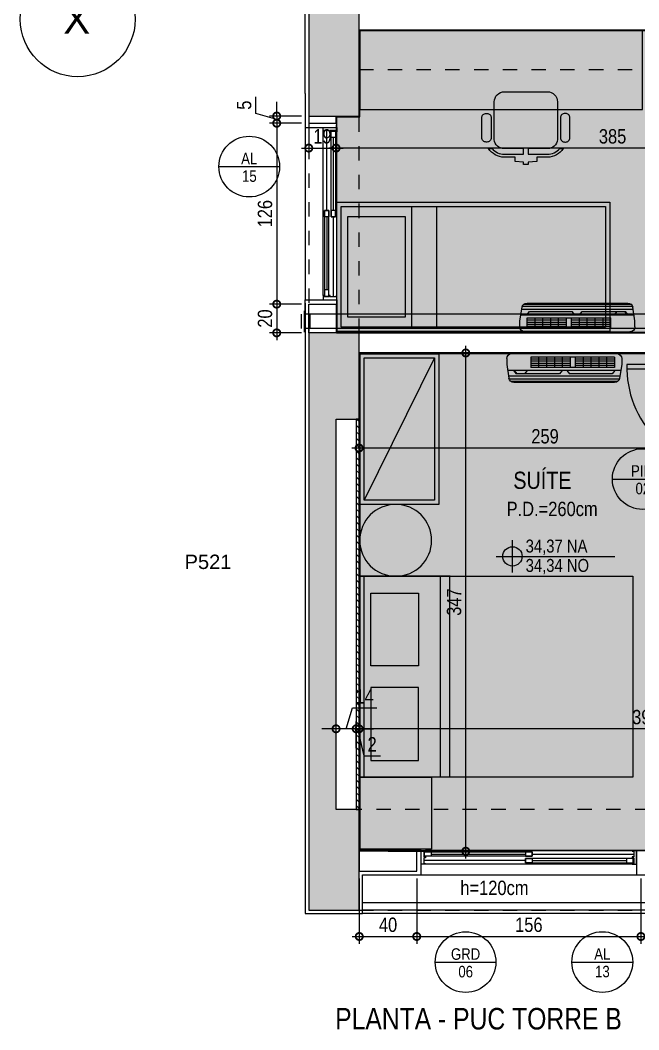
# Model space of a CAD drawing. Header units: metres. Extents: x -23 to 570, y -54 to 184.
# Drawn here: x -23.39 to -19.08, y -3.83 to 3.2 of the extents above; entities that cross this region are included whole.
import ezdxf
from ezdxf.enums import TextEntityAlignment as Align

# ---------------------------------------------------------------- set-up
doc = ezdxf.new("R2010")
doc.units = ezdxf.units.M
doc.header["$PDMODE"] = 35
doc.linetypes.add('DASHEDX2', pattern=[1.5, 1, -0.5])
doc.linetypes.add('PUC$0$DASHEDX2', pattern=[1.5, 1, -0.5])
for name, color, linetype in [('1', 232, 'DASHEDX2'), ('28', 232, 'Continuous'), ('29', 232, 'Continuous'), ('4', 2, 'Continuous'), ('9', 232, 'Continuous'), ('ARQ-DIM', 2, 'Continuous'), ('ARQ-SIM', 1, 'Continuous'), ('ARQ-TXT', 2, 'Continuous'), ('PUC$0$ARQ-ALV ACAB', 4, 'Continuous'), ('PUC$0$ARQ-ALV OSSO', 5, 'Continuous'), ('PUC$0$ARQ-AUX', 7, 'Continuous'), ('PUC$0$ARQ-AUX1 @ 1', 1, 'Continuous'), ('PUC$0$ARQ-AUX2', 2, 'Continuous'), ('PUC$0$ARQ-CAX @ 1', 1, 'Continuous'), ('PUC$0$ARQ-ENCH', 1, 'Continuous'), ('PUC$0$ARQ-MOB', 7, 'Continuous'), ('PUC$0$ARQ-PRJ', 7, 'PUC$0$DASHEDX2'), ('PUC$0$MAUROAMARELO', 162, 'Continuous')]:
    doc.layers.add(name, color=color, linetype=linetype)
doc.layers.add('PUC$0$ARQ-FORRO', color=9, linetype='Continuous', lineweight=5)
doc.styles.add('Adesa', font='ARIALN.TTF')
doc.styles.get("Standard").update_dxf_attribs({"font": 'arial.ttf'})
doc.dimstyles.new('ADESA 1-0050', dxfattribs={"dimtxt": 0.1, "dimasz": 0.1, "dimexe": 0.05, "dimexo": 0.05, "dimgap": 0.03, "dimtad": 1, "dimdec": 1, "dimlfac": 100, "dimzin": 12, "dimtxsty": 'Adesa', "dimblk": 'DOTSMALL', "dimcen": 1, "dimdle": 0.05, "dimclrd": 1, "dimclre": 1, "dimclrt": 256, "dimazin": 3, "dimtm": 1e-09, "dimtfac": 1, "dimtdec": 1, "dimtmove": 1, "dimatfit": 0, "dimldrblk": 'DOTSMALL', "dimfxl": 0.8, "dimtvp": 2, "dimtolj": 1, "dimtzin": 0, "dimarcsym": 0})

# ---------------------------------------------------------------- blocks, each defined once
blk = doc.blocks.new('_DotSmall')
at = {"color": 0, "linetype": 'ByBlock', "const_width": 0.5}
blk.add_lwpolyline([(-0.0625, 0, 1), (0.0625, 0, 1)], format="xyb", close=True, dxfattribs=at)
blk = doc.blocks.new('*D307')
at = {"layer": 'ARQ-DIM', "color": 1, "lineweight": -2, "transparency": 16777216}
for p, q in [((-21.0301, -2.1557), (-21.0301, -1.6875)), ((-17.0384, -2.4442), (-17.0384, -1.6875)), ((-16.9884, -1.7375), (-21.0801, -1.7375))]:
    blk.add_line(p, q, dxfattribs=at)
at = {"layer": 'Defpoints', "color": 0, "transparency": 16777216}
for p in [(-21.0301, -1.7375), (-21.0301, -2.2057, 0), (-17.0384, -2.4942)]:
    blk.add_point(p, dxfattribs=at)
at = {"layer": 'ARQ-DIM', "color": 1, "lineweight": -2, "transparency": 16777216, "xscale": 0.1, "yscale": 0.1, "zscale": 0.1, "rotation": 180}
blk.add_blockref('_DotSmall', (-21.0301, -1.7375), dxfattribs=at)
at = {"layer": 'ARQ-DIM', "color": 1, "lineweight": -2, "transparency": 16777216, "xscale": 0.1, "yscale": 0.1, "zscale": 0.1}
blk.add_blockref('_DotSmall', (-17.0384, -1.7375), dxfattribs=at)
at = {"layer": 'ARQ-DIM', "transparency": 16777216, "insert": (-19.0342, -1.6564), "char_height": 0.1, "attachment_point": 5, "style": 'Adesa'}
blk.add_mtext('\\A1;399', dxfattribs=at)
blk = doc.blocks.new('*D314')
at = {"layer": 'ARQ-DIM', "color": 1, "lineweight": -2, "transparency": 16777216}
for p, q in [((-21.19, 2.4697), (-21.19, 2.257)), ((-17.3416, 2.4068), (-17.3416, 2.257)), ((-17.2916, 2.307), (-21.24, 2.307))]:
    blk.add_line(p, q, dxfattribs=at)
at = {"layer": 'Defpoints', "color": 0, "transparency": 16777216}
for p in [(-21.19, 2.5197, 0), (-17.3416, 2.4568), (-21.19, 2.307)]:
    blk.add_point(p, dxfattribs=at)
at = {"layer": 'ARQ-DIM', "color": 1, "lineweight": -2, "transparency": 16777216, "xscale": 0.1, "yscale": 0.1, "zscale": 0.1, "rotation": 180}
blk.add_blockref('_DotSmall', (-21.19, 2.307), dxfattribs=at)
at = {"layer": 'ARQ-DIM', "color": 1, "lineweight": -2, "transparency": 16777216, "xscale": 0.1, "yscale": 0.1, "zscale": 0.1}
blk.add_blockref('_DotSmall', (-17.3416, 2.307), dxfattribs=at)
at = {"layer": 'ARQ-DIM', "transparency": 16777216, "insert": (-19.2658, 2.3881), "char_height": 0.1, "attachment_point": 5, "style": 'Adesa'}
blk.add_mtext('\\A1;385', dxfattribs=at)
blk = doc.blocks.new('*D315')
at = {"layer": 'ARQ-DIM', "color": 1, "lineweight": -2, "transparency": 16777216}
for p, q in [((-21.38, 2.4708), (-21.38, 2.257)), ((-21.19, 2.4697), (-21.19, 2.257)), ((-21.43, 2.307), (-21.14, 2.307))]:
    blk.add_line(p, q, dxfattribs=at)
at = {"layer": 'Defpoints', "color": 0, "transparency": 16777216}
for p in [(-21.38, 2.5208, 0), (-21.19, 2.5197, 0), (-21.19, 2.307)]:
    blk.add_point(p, dxfattribs=at)
at = {"layer": 'ARQ-DIM', "color": 1, "lineweight": -2, "transparency": 16777216, "xscale": 0.1, "yscale": 0.1, "zscale": 0.1, "rotation": 180}
blk.add_blockref('_DotSmall', (-21.38, 2.307), dxfattribs=at)
at = {"layer": 'ARQ-DIM', "color": 1, "lineweight": -2, "transparency": 16777216, "xscale": 0.1, "yscale": 0.1, "zscale": 0.1}
blk.add_blockref('_DotSmall', (-21.19, 2.307), dxfattribs=at)
at = {"layer": 'ARQ-DIM', "transparency": 16777216, "insert": (-21.285, 2.3881), "char_height": 0.1, "attachment_point": 5, "style": 'Adesa'}
blk.add_mtext('\\A1;19', dxfattribs=at)
blk = doc.blocks.new('*D326')
at = {"layer": 'ARQ-DIM', "color": 1, "lineweight": -2, "transparency": 16777216}
for p, q in [((-20.2874, -2.6399), (-20.2874, 0.93)), ((-20.8282, 0.88), (-20.2374, 0.88)), ((-20.8282, -2.5899), (-20.2374, -2.5899))]:
    blk.add_line(p, q, dxfattribs=at)
at = {"layer": 'Defpoints', "color": 0, "transparency": 16777216}
for p in [(-20.8782, 0.88), (-20.2874, 0.88), (-20.8782, -2.5899, 0)]:
    blk.add_point(p, dxfattribs=at)
at = {"layer": 'ARQ-DIM', "color": 1, "lineweight": -2, "transparency": 16777216, "xscale": 0.1, "yscale": 0.1, "zscale": 0.1}
for p, rotation in [((-20.2874, 0.88), 90), ((-20.2874, -2.5899), 270)]:
    blk.add_blockref('_DotSmall', p, dxfattribs=dict(at, rotation=rotation))
at = {"layer": 'ARQ-DIM', "transparency": 16777216, "insert": (-20.3685, -0.8549), "char_height": 0.1, "attachment_point": 5, "rotation": 90, "style": 'Adesa'}
blk.add_mtext('\\A1;347', dxfattribs=at)
blk = doc.blocks.new('*D154')
at = {"layer": 'ARQ-DIM', "color": 1, "lineweight": -2, "transparency": 16777216}
for p, q in [((-21.0282, -2.7799), (-21.0282, -3.2339)), ((-20.6285, -2.7799), (-20.6285, -3.2339)), ((-21.0782, -3.1839), (-20.5785, -3.1839))]:
    blk.add_line(p, q, dxfattribs=at)
at = {"layer": 'Defpoints', "color": 0, "transparency": 16777216}
for p in [(-21.0282, -2.7299, 0), (-20.6285, -2.7299, 0), (-20.6285, -3.1839)]:
    blk.add_point(p, dxfattribs=at)
at = {"layer": 'ARQ-DIM', "color": 1, "lineweight": -2, "transparency": 16777216, "xscale": 0.1, "yscale": 0.1, "zscale": 0.1, "rotation": 180}
blk.add_blockref('_DotSmall', (-21.0282, -3.1839), dxfattribs=at)
at = {"layer": 'ARQ-DIM', "color": 1, "lineweight": -2, "transparency": 16777216, "xscale": 0.1, "yscale": 0.1, "zscale": 0.1}
blk.add_blockref('_DotSmall', (-20.6285, -3.1839), dxfattribs=at)
at = {"layer": 'ARQ-DIM', "transparency": 16777216, "insert": (-20.8283, -3.1028), "char_height": 0.1, "attachment_point": 5, "style": 'Adesa'}
blk.add_mtext('\\A1;40', dxfattribs=at)
blk = doc.blocks.new('*D155')
at = {"layer": 'ARQ-DIM', "color": 1, "lineweight": -2, "transparency": 16777216}
for p, q in [((-20.6285, -2.7799), (-20.6285, -3.2339)), ((-19.0685, -2.7795), (-19.0685, -3.2339)), ((-20.6785, -3.1839), (-19.0185, -3.1839))]:
    blk.add_line(p, q, dxfattribs=at)
at = {"layer": 'Defpoints', "color": 0, "transparency": 16777216}
for p in [(-20.6285, -2.7299, 0), (-19.0685, -2.7295, -0.0001), (-19.0685, -3.1839)]:
    blk.add_point(p, dxfattribs=at)
at = {"layer": 'ARQ-DIM', "color": 1, "lineweight": -2, "transparency": 16777216, "xscale": 0.1, "yscale": 0.1, "zscale": 0.1, "rotation": 180}
blk.add_blockref('_DotSmall', (-20.6285, -3.1839), dxfattribs=at)
at = {"layer": 'ARQ-DIM', "color": 1, "lineweight": -2, "transparency": 16777216, "xscale": 0.1, "yscale": 0.1, "zscale": 0.1}
blk.add_blockref('_DotSmall', (-19.0685, -3.1839), dxfattribs=at)
at = {"layer": 'ARQ-DIM', "transparency": 16777216, "insert": (-19.8485, -3.1028), "char_height": 0.1, "attachment_point": 5, "style": 'Adesa'}
blk.add_mtext('\\A1;156', dxfattribs=at)
blk = doc.blocks.new('*D156')
at = {"layer": 'ARQ-DIM', "color": 1, "lineweight": -2, "transparency": 16777216}
for p, q in [((-19.0685, -2.7795), (-19.0685, -3.2339)), ((-16.6885, -2.7795), (-16.6885, -3.2339)), ((-19.1185, -3.1839), (-16.6385, -3.1839))]:
    blk.add_line(p, q, dxfattribs=at)
at = {"layer": 'Defpoints', "color": 0, "transparency": 16777216}
for p in [(-19.0685, -2.7295, -0.0001), (-16.6885, -2.7295, -0.0001), (-16.6885, -3.1839)]:
    blk.add_point(p, dxfattribs=at)
at = {"layer": 'ARQ-DIM', "color": 1, "lineweight": -2, "transparency": 16777216, "xscale": 0.1, "yscale": 0.1, "zscale": 0.1, "rotation": 180}
blk.add_blockref('_DotSmall', (-19.0685, -3.1839), dxfattribs=at)
at = {"layer": 'ARQ-DIM', "color": 1, "lineweight": -2, "transparency": 16777216, "xscale": 0.1, "yscale": 0.1, "zscale": 0.1}
blk.add_blockref('_DotSmall', (-16.6885, -3.1839), dxfattribs=at)
at = {"layer": 'ARQ-DIM', "transparency": 16777216, "insert": (-17.8785, -3.1028), "char_height": 0.1, "attachment_point": 5, "style": 'Adesa'}
blk.add_mtext('\\A1;238', dxfattribs=at)
blk = doc.blocks.new('*D159')
at = {"layer": 'ARQ-DIM', "color": 1, "lineweight": -2, "transparency": 16777216}
for p, q in [((-21.05, -1.8716), (-21.05, -1.6875)), ((-21.0301, -1.8716), (-21.0301, -1.6875)), ((-21.05, -1.7375), (-21.15, -1.7375)), ((-21.0301, -1.7375), (-21.05, -1.7375)), ((-21.0301, -1.7375), (-21.05, -1.7375)), ((-21.04, -1.7375), (-20.9965, -1.9258)), ((-21.0301, -1.7375), (-20.9301, -1.7375)), ((-20.9965, -1.9258), (-20.882, -1.9258))]:
    blk.add_line(p, q, dxfattribs=at)
at = {"layer": 'Defpoints', "color": 0, "transparency": 16777216}
for p in [(-21.05, -1.7375), (-21.05, -1.9216, 0), (-21.0301, -1.9216)]:
    blk.add_point(p, dxfattribs=at)
at = {"layer": 'ARQ-DIM', "color": 1, "lineweight": -2, "transparency": 16777216, "xscale": 0.1, "yscale": 0.1, "zscale": 0.1}
blk.add_blockref('_DotSmall', (-21.05, -1.7375), dxfattribs=at)
at = {"layer": 'ARQ-DIM', "color": 1, "lineweight": -2, "transparency": 16777216, "xscale": 0.1, "yscale": 0.1, "zscale": 0.1, "rotation": 180}
blk.add_blockref('_DotSmall', (-21.0301, -1.7375), dxfattribs=at)
at = {"layer": 'ARQ-DIM', "transparency": 16777216, "insert": (-20.9392, -1.8456), "char_height": 0.1, "attachment_point": 5, "style": 'Adesa'}
blk.add_mtext('\\A1;2', dxfattribs=at)
blk = doc.blocks.new('*D746')
at = {"layer": 'ARQ-DIM', "color": 1, "lineweight": -2, "transparency": 16777216}
for p, q in [((-21.12, -1.7375), (-21.0764, -1.5923)), ((-21.0764, -1.5923), (-20.9069, -1.5923)), ((-21.19, -1.9159), (-21.19, -1.6875)), ((-21.05, -1.8216), (-21.05, -1.6875)), ((-21.19, -1.7375), (-21.29, -1.7375)), ((-21.05, -1.7375), (-21.19, -1.7375)), ((-21.05, -1.7375), (-21.19, -1.7375)), ((-21.05, -1.7375), (-20.95, -1.7375))]:
    blk.add_line(p, q, dxfattribs=at)
at = {"layer": 'Defpoints', "color": 0, "transparency": 16777216}
for p in [(-21.19, -1.7375), (-21.05, -1.8716), (-21.19, -1.9659, 0)]:
    blk.add_point(p, dxfattribs=at)
at = {"layer": 'ARQ-DIM', "color": 1, "lineweight": -2, "transparency": 16777216, "xscale": 0.1, "yscale": 0.1, "zscale": 0.1}
blk.add_blockref('_DotSmall', (-21.19, -1.7375), dxfattribs=at)
at = {"layer": 'ARQ-DIM', "color": 1, "lineweight": -2, "transparency": 16777216, "xscale": 0.1, "yscale": 0.1, "zscale": 0.1, "rotation": 180}
blk.add_blockref('_DotSmall', (-21.05, -1.7375), dxfattribs=at)
at = {"layer": 'ARQ-DIM', "transparency": 16777216, "insert": (-20.9917, -1.5121), "char_height": 0.1, "attachment_point": 5, "style": 'Adesa'}
blk.add_mtext('\\A1;14', dxfattribs=at)
blk = doc.blocks.new('*D164')
at = {"layer": 'ARQ-DIM', "color": 1, "lineweight": -2, "transparency": 16777216}
for p, q in [((-18.3916, 0.218), (-21.08, 0.218)), ((-21.03, 0.0999), (-21.03, 0.268)), ((-18.4416, 0.0998), (-18.4416, 0.268))]:
    blk.add_line(p, q, dxfattribs=at)
at = {"layer": 'Defpoints', "color": 0, "transparency": 16777216}
for p in [(-21.03, 0.218), (-21.03, 0.0499, 0), (-18.4416, 0.0498, 0)]:
    blk.add_point(p, dxfattribs=at)
at = {"layer": 'ARQ-DIM', "color": 1, "lineweight": -2, "transparency": 16777216, "xscale": 0.1, "yscale": 0.1, "zscale": 0.1, "rotation": 180}
blk.add_blockref('_DotSmall', (-21.03, 0.218), dxfattribs=at)
at = {"layer": 'ARQ-DIM', "color": 1, "lineweight": -2, "transparency": 16777216, "xscale": 0.1, "yscale": 0.1, "zscale": 0.1}
blk.add_blockref('_DotSmall', (-18.4416, 0.218), dxfattribs=at)
at = {"layer": 'ARQ-DIM', "transparency": 16777216, "insert": (-19.7358, 0.299), "char_height": 0.1, "attachment_point": 5, "style": 'Adesa'}
blk.add_mtext('\\A1;259', dxfattribs=at)
blk = doc.blocks.new('*D761')
at = {"layer": 'ARQ-DIM', "color": 1, "lineweight": -2, "transparency": 16777216}
for p, q in [((-21.603, 1.27), (-21.603, 0.97)), ((-21.43, 1.22), (-21.653, 1.22)), ((-21.43, 1.02), (-21.653, 1.02))]:
    blk.add_line(p, q, dxfattribs=at)
at = {"layer": 'Defpoints', "color": 0, "transparency": 16777216}
for p in [(-21.38, 1.22, 0), (-21.603, 1.02), (-21.38, 1.02, 0)]:
    blk.add_point(p, dxfattribs=at)
at = {"layer": 'ARQ-DIM', "color": 1, "lineweight": -2, "transparency": 16777216, "xscale": 0.1, "yscale": 0.1, "zscale": 0.1}
for p, rotation in [((-21.603, 1.22), 90), ((-21.603, 1.02), 270)]:
    blk.add_blockref('_DotSmall', p, dxfattribs=dict(at, rotation=rotation))
at = {"layer": 'ARQ-DIM', "transparency": 16777216, "insert": (-21.6841, 1.12), "char_height": 0.1, "attachment_point": 5, "rotation": 90, "style": 'Adesa'}
blk.add_mtext('\\A1;20', dxfattribs=at)
blk = doc.blocks.new('*D762')
at = {"layer": 'ARQ-DIM', "color": 1, "lineweight": -2, "transparency": 16777216}
for p, q in [((-21.43, 2.48), (-21.653, 2.48)), ((-21.603, 2.53), (-21.603, 1.17)), ((-21.43, 1.22), (-21.653, 1.22))]:
    blk.add_line(p, q, dxfattribs=at)
at = {"layer": 'Defpoints', "color": 0, "transparency": 16777216}
for p in [(-21.38, 2.48, 0), (-21.603, 1.22), (-21.38, 1.22, 0)]:
    blk.add_point(p, dxfattribs=at)
at = {"layer": 'ARQ-DIM', "color": 1, "lineweight": -2, "transparency": 16777216, "xscale": 0.1, "yscale": 0.1, "zscale": 0.1}
for p, rotation in [((-21.603, 2.48), 90), ((-21.603, 1.22), 270)]:
    blk.add_blockref('_DotSmall', p, dxfattribs=dict(at, rotation=rotation))
at = {"layer": 'ARQ-DIM', "transparency": 16777216, "insert": (-21.6841, 1.85), "char_height": 0.1, "attachment_point": 5, "rotation": 90, "style": 'Adesa'}
blk.add_mtext('\\A1;126', dxfattribs=at)
blk = doc.blocks.new('*D763')
at = {"layer": 'ARQ-DIM', "color": 1, "lineweight": -2, "transparency": 16777216}
for p, q in [((-21.7488, 2.5487), (-21.7488, 2.6631)), ((-21.603, 2.53), (-21.603, 2.63)), ((-21.603, 2.505), (-21.7488, 2.5487)), ((-21.43, 2.53), (-21.653, 2.53)), ((-21.43, 2.48), (-21.653, 2.48)), ((-21.603, 2.53), (-21.603, 2.48)), ((-21.603, 2.53), (-21.603, 2.48)), ((-21.603, 2.48), (-21.603, 2.38))]:
    blk.add_line(p, q, dxfattribs=at)
at = {"layer": 'Defpoints', "color": 0, "transparency": 16777216}
for p in [(-21.603, 2.48), (-21.38, 2.53, 0), (-21.38, 2.48, 0)]:
    blk.add_point(p, dxfattribs=at)
at = {"layer": 'ARQ-DIM', "color": 1, "lineweight": -2, "transparency": 16777216, "xscale": 0.1, "yscale": 0.1, "zscale": 0.1}
for p, rotation in [((-21.603, 2.53), 270), ((-21.603, 2.48), 90)]:
    blk.add_blockref('_DotSmall', p, dxfattribs=dict(at, rotation=rotation))
at = {"layer": 'ARQ-DIM', "transparency": 16777216, "insert": (-21.8297, 2.6059), "char_height": 0.1, "attachment_point": 5, "rotation": 90, "style": 'Adesa'}
blk.add_mtext('\\A1;5', dxfattribs=at)
blk = doc.blocks.new('NipAcOs')
at = {"layer": 'ARQ-SIM'}
h = blk.add_hatch(color=256, dxfattribs=at)
h.dxf.hatch_style = 1
h.paths.add_polyline_path([(0, 0.15, 0.414214), (-0.15, 0), (0, 0)])
h.paths.add_polyline_path([(0.15, 0), (0, 0), (0, -0.15, 0.414214)])
for p, q in [((0, -0.25), (0, 0.25)), ((-0.25, 0), (0.15, 0)), ((0.15, 0), (1.583, 0))]:
    blk.add_line(p, q, dxfattribs=at)
blk.add_circle((0, 0), 0.15, dxfattribs=at)
at = {"style": 'Adesa'}
for p in [(0.204, 0.06), (0.204, -0.24)]:
    blk.add_attdef('000,00', p, '', height=0.2, dxfattribs=at)
blk = doc.blocks.new('TIPO COTA$0$Chamada_planta')
at = {"layer": 'ARQ-SIM'}
blk.add_line((-1.409, 0), (1.409, 0), dxfattribs=at)
blk.add_circle((0, 0), 1.409, dxfattribs=at)
at = {"layer": 'ARQ-SIM', "color": 2, "style": 'Adesa'}
for tag, p in [('NUMERO', (0, 0.234)), ('C.D.', (0, -0.272))]:
    blk.add_attdef(tag, text='', height=0.5, dxfattribs=at).set_placement(p, align=Align.MIDDLE_CENTER)
blk = doc.blocks.new('*U2429')
at = {"color": 0, "linetype": 'ByBlock', "ltscale": 0.5}
for points in [[(0.02, -0.045), (0.03, -0.045), (0.03, -0.05), (0.02, -0.05), (0.02, -0.09), (0.03, -0.09), (0.03, -0.095), (0.02, -0.095), (0.02, -0.09), (0.03, -0.09), (0.03, -0.095), (0, -0.095), (0, 0), (0.03, 0), (0.03, -0.005), (0.02, -0.005), (0.02, -0.045)], [(1.48, -0.045), (1.47, -0.045), (1.47, -0.05), (1.48, -0.05), (1.48, -0.09), (1.47, -0.09), (1.47, -0.095), (1.48, -0.095), (1.48, -0.09), (1.47, -0.09), (1.47, -0.095), (1.5, -0.095), (1.5, 0), (1.47, 0), (1.47, -0.005), (1.48, -0.005), (1.48, -0.045)], [(0.025, -0.01), (0.07, -0.01), (0.07, -0.04), (0.025, -0.04)], [(0.7725, -0.01), (0.7275, -0.01), (0.7275, -0.04), (0.7725, -0.04)], [(0.7275, -0.055), (0.7725, -0.055), (0.7725, -0.085), (0.7275, -0.085)], [(1.475, -0.055), (1.43, -0.055), (1.43, -0.085), (1.475, -0.085)]]:
    blk.add_lwpolyline(points, close=True, dxfattribs=at)
at = {"color": 8, "linetype": 'ByBlock', "ltscale": 0.5}
for points in [[(1.47, 0), (0.03, 0)], [(0.7275, -0.07), (0.02, -0.07)], [(0.7725, -0.025), (1.48, -0.025)], [(1.47, -0.095), (0.03, -0.095)]]:
    blk.add_lwpolyline(points, dxfattribs=at)
at = {"color": 7, "linetype": 'ByBlock', "ltscale": 0.5}
for points in [[(0.7725, -0.01), (0.7725, -0.04), (0.025, -0.04), (0.025, -0.01)], [(0.7275, -0.055), (0.7275, -0.085), (1.475, -0.085), (1.475, -0.055)]]:
    blk.add_lwpolyline(points, close=True, dxfattribs=at)
for points in [[(0.07, -0.025), (0.7275, -0.025)], [(0.7725, -0.07), (1.43, -0.07)]]:
    blk.add_lwpolyline(points, dxfattribs=at)
blk = doc.blocks.new('*U2432')
at = {"color": 0, "linetype": 'ByBlock', "ltscale": 0.5}
for points in [[(0.02, -0.045), (0.03, -0.045), (0.03, -0.05), (0.02, -0.05), (0.02, -0.09), (0.03, -0.09), (0.03, -0.095), (0.02, -0.095), (0.02, -0.09), (0.03, -0.09), (0.03, -0.095), (0, -0.095), (0, 0), (0.03, 0), (0.03, -0.005), (0.02, -0.005), (0.02, -0.045)], [(0.025, -0.01), (0.07, -0.01), (0.07, -0.04), (0.025, -0.04)], [(0.6225, -0.01), (0.5775, -0.01), (0.5775, -0.04), (0.6225, -0.04)], [(0.5775, -0.055), (0.6225, -0.055), (0.6225, -0.085), (0.5775, -0.085)], [(1.175, -0.055), (1.13, -0.055), (1.13, -0.085), (1.175, -0.085)], [(1.18, -0.045), (1.17, -0.045), (1.17, -0.05), (1.18, -0.05), (1.18, -0.09), (1.17, -0.09), (1.17, -0.095), (1.18, -0.095), (1.18, -0.09), (1.17, -0.09), (1.17, -0.095), (1.2, -0.095), (1.2, 0), (1.17, 0), (1.17, -0.005), (1.18, -0.005), (1.18, -0.045)]]:
    blk.add_lwpolyline(points, close=True, dxfattribs=at)
at = {"color": 8, "linetype": 'ByBlock', "ltscale": 0.5}
for points in [[(1.17, 0), (0.03, 0)], [(0.5775, -0.07), (0.02, -0.07)], [(0.6225, -0.025), (1.18, -0.025)], [(1.17, -0.095), (0.03, -0.095)]]:
    blk.add_lwpolyline(points, dxfattribs=at)
at = {"color": 7, "linetype": 'ByBlock', "ltscale": 0.5}
for points in [[(0.6225, -0.01), (0.6225, -0.04), (0.025, -0.04), (0.025, -0.01)], [(0.5775, -0.055), (0.5775, -0.085), (1.175, -0.085), (1.175, -0.055)]]:
    blk.add_lwpolyline(points, close=True, dxfattribs=at)
for points in [[(0.07, -0.025), (0.5775, -0.025)], [(0.6225, -0.07), (1.13, -0.07)]]:
    blk.add_lwpolyline(points, dxfattribs=at)
blk = doc.blocks.new('PUC$0$pl apto tipo 1 puc')
at = {"layer": 'PUC$0$ARQ-ENCH'}
h = blk.add_hatch(dxfattribs=at)
h.set_pattern_fill('ANSI31', color=256, scale=0.01)
h.set_pattern_definition([(45, (-5.211504, -0.972003), (-0.02245064, 0.02245064), [])])
h.paths.add_polyline_path([(-36.3932, 2.3), (-36.3733, 2.3), (-36.3733, -0.42), (-36.3932, -0.42)])
at = {"layer": 'PUC$0$ARQ-ALV ACAB'}
for points, elevation in [([(-36.7482, -1.2276), (-36.7482, 2.7942), (-36.7482, 2.7942), (-36.7482, 3.0243), (-36.3482, 3.0243), (-36.3482, 2.7549), (-35.9417, 2.7549), (-35.9417, 2.585), (-36.3682, 2.585)], 0), ([(-32.3866, 2.5845), (-34.4417, 2.5845), (-34.4417, 2.7545), (-32.0017, 2.7547), (-32.0017, 2.5747), (-32.2266, 2.5745)], -0.0001), ([(-36.3682, -0.875), (-36.3682, 2.585)], 0), ([(-36.7483, -1.17), (-36.7482, -1.25), (-36.5282, -1.25), (-36.5284, -1.02)], 0), ([(-36.7482, -2.688), (-36.7482, -2.45), (-36.5282, -2.45), (-36.5282, -2.5254), (-36.3682, -2.5246), (-36.3683, -3.125)], 0), ([(-36.3683, -3.125), (-32.6898, -3.125)], 0)]:
    blk.add_lwpolyline(points, dxfattribs=dict(at, elevation=elevation))
for points in [[(-33.5099, -1.025), (-33.5099, -0.875), (-33.6399, -0.875), (-33.6399, -0.8248), (-33.7899, -0.8248), (-33.7899, -0.875), (-36.3682, -0.875)], [(-36.5284, -1.025), (-33.9699, -1.025), (-33.9699, -1.025), (-33.5099, -1.025)]]:
    blk.add_lwpolyline(points, dxfattribs=at)
at = {"layer": 'PUC$0$ARQ-ALV OSSO', "elevation": 0}
blk.add_lwpolyline([(-36.3732, 2.5899), (-36.3732, 2.7299), (-35.9717, 2.7299), (-35.9717, 2.5899), (-36.0074, 2.5899)], close=True, dxfattribs=at)
for points in [[(-36.3932, -0.42), (-36.3932, 2.3)], [(-36.7232, -1.02), (-36.7232, -1.22), (-36.5332, -1.22), (-36.5333, -1.02)], [(-36.7232, -2.53), (-36.7232, -2.48), (-36.5332, -2.48), (-36.5332, -2.53)], [(-36.3732, -3.13), (-31.1733, -3.13)]]:
    blk.add_lwpolyline(points, dxfattribs=at)
at = {"layer": 'PUC$0$ARQ-ALV OSSO'}
for points in [[(-33.5149, -1.02), (-33.5149, -0.88), (-33.6449, -0.88), (-33.6449, -0.8298), (-33.7849, -0.8298), (-33.7849, -0.88), (-36.3748, -0.88)], [(-36.5313, -1.02), (-33.9699, -1.02), (-33.5149, -1.02)]]:
    blk.add_lwpolyline(points, dxfattribs=at)
at = {"layer": 'PUC$0$ARQ-AUX', "elevation": 0}
for points in [[(-35.9417, 2.7549), (-34.4417, 2.7545)], [(-36.7482, -2.45), (-36.7482, -1.25)]]:
    blk.add_lwpolyline(points, dxfattribs=at)
at = {"layer": 'PUC$0$ARQ-ENCH', "elevation": 0}
blk.add_lwpolyline([(-36.3932, 2.3), (-36.3733, 2.3), (-36.3733, -0.42), (-36.3932, -0.42)], close=True, dxfattribs=at)
at = {"layer": 'PUC$0$ARQ-AUX1 @ 1', "xscale": -1}
for name, p, rotation in [('*U2429', (-35.9417, 2.585, 0), 180), ('*U2432', (-36.5282, -2.45, 0), 270)]:
    blk.add_blockref(name, p, dxfattribs=dict(at, rotation=rotation))
blk = doc.blocks.new('*U2470')
at = {"layer": 'PUC$0$ARQ-MOB'}
for p, q in [((-0.7, -0.6292), (-0.7, 0)), ((-0.7, 0), (0.7, 0)), ((0.7, -0.6291), (0.7, 0)), ((0.7, -0.03), (-0.7, -0.03)), ((0.7, -0.5621), (-0.7, -0.562)), ((0.7, -0.6273), (-0.693, -0.6273)), ((-0.6992, -0.8531), (-0.6987, -0.8534)), ((-0.675, -1.9), (0.675, -1.9))]:
    blk.add_line(p, q, dxfattribs=at)
at = {"layer": 'PUC$0$ARQ-MOB', "flags": 128}
for points in [[(0.7, -1.9), (0.7, 0), (-0.7, 0), (-0.7, -1.9)], [(0.7, -1.9001), (0.7, -0.0001), (-0.7, -0.0001), (-0.7, -1.9001)], [(-0.0756, -0.4095), (-0.0756, -0.0762), (-0.5831, -0.0762), (-0.5831, -0.4095)], [(-0.0756, -0.4096), (-0.0756, -0.0763), (-0.5831, -0.0763), (-0.5831, -0.4096)], [(0.0756, -0.4095), (0.0756, -0.0762), (0.5831, -0.0762), (0.5831, -0.4095)], [(0.0756, -0.4096), (0.0756, -0.0763), (0.5831, -0.0763), (0.5831, -0.4096)]]:
    blk.add_lwpolyline(points, close=True, dxfattribs=at)
at = {"layer": 'PUC$0$ARQ-MOB'}
blk.add_lwpolyline([(0.7, -0.5001), (1.2, -0.5001), (1.2, -0.0001), (0.7, -0.0001)], close=True, dxfattribs=at)
blk.add_circle((-0.95, -0.25), 0.25, dxfattribs=at)
blk = doc.blocks.new('*U2469')
at = {"flags": 128}
for points in [[(1.05, 0), (1.05, 0.55), (0, 0.55), (0, 0)], [(1.02, 0.03), (1.02, 0.52), (0.03, 0.52), (0.03, 0.03)]]:
    blk.add_lwpolyline(points, close=True, dxfattribs=at)
blk.add_lwpolyline([(1.02, 0.52), (0.03, 0.03)], dxfattribs=at)
blk = doc.blocks.new('PUC$0$CAMA-SOLTEIRO')
at = {"flags": 128}
for points in [[(1.9, 0), (0, 0), (0, 0.9), (1.9, 0.9)], [(1.87, 0.03), (0.03, 0.03), (0.03, 0.87), (1.87, 0.87)], [(0.6938, 0.03), (0.5224, 0.03), (0.5224, 0.87), (0.6938, 0.87)], [(0.4762, 0.1), (0.0762, 0.1), (0.0762, 0.8), (0.4762, 0.8)]]:
    blk.add_lwpolyline(points, close=True, dxfattribs=at)
blk = doc.blocks.new('PUC$0$arq-cadeira giro')
at = {"linetype": 'Continuous'}
blk.add_lwpolyline([(-0.25, -0.3062), (-0.18, -0.3062, 0.414214), (-0.15, -0.2762), (-0.15, -0.2712, 0.414214), (-0.18, -0.2412), (-0.25, -0.2412), (-0.32, -0.2412, 0.414214), (-0.35, -0.2712), (-0.35, -0.2762, 0.414214), (-0.32, -0.3062)], format="xyb", close=True, dxfattribs=at)
at = {"layer": 'PUC$0$ARQ-MOB', "linetype": 'Continuous'}
for points in [[(-0.25, 0.3062), (-0.18, 0.3062, -0.414214), (-0.15, 0.2762), (-0.15, 0.2712, -0.414214), (-0.18, 0.2412), (-0.25, 0.2412), (-0.32, 0.2412, -0.414214), (-0.35, 0.2712), (-0.35, 0.2762, -0.414214), (-0.32, 0.3062)], [(-0.25, -0.3062), (-0.18, -0.3062, 0.414214), (-0.15, -0.2762), (-0.15, -0.2712, 0.414214), (-0.18, -0.2412), (-0.25, -0.2412), (-0.32, -0.2412, 0.414214), (-0.35, -0.2712), (-0.35, -0.2762, 0.414214), (-0.32, -0.3062)]]:
    blk.add_lwpolyline(points, format="xyb", close=True, dxfattribs=at)
at = {"layer": 'PUC$0$ARQ-MOB'}
blk.add_lwpolyline([(-0.5052, 0), (-0.5052, 0.0154), (-0.4902, 0.0154), (-0.4852, 0.0754), (-0.4552, 0.0754), (-0.4552, 0.1504, -0.255924), (-0.3952, 0.2599), (-0.3952, 0.2352, 0.223888), (-0.4352, 0.1504), (-0.4352, 0.0154), (-0.3952, 0.0154), (-0.3952, 0.1504, -0.39825), (-0.3325, 0.22), (-0.07, 0.22, -0.414214), (0, 0.15), (0, 0), (0, -0.15, -0.414214), (-0.07, -0.22), (-0.3325, -0.22, -0.39825), (-0.3952, -0.1504), (-0.3952, -0.0154), (-0.4352, -0.0154), (-0.4352, -0.1504, 0.223888), (-0.3952, -0.2352), (-0.3952, -0.2599, -0.255924), (-0.4552, -0.1504), (-0.4552, -0.0754), (-0.4852, -0.0754), (-0.4902, -0.0154), (-0.5052, -0.0154)], format="xyb", close=True, dxfattribs=at)
blk = doc.blocks.new('PUC$0$layout puc 1')
at = {"layer": 'PUC$0$ARQ-MOB'}
blk.add_lwpolyline([(1.9684, 0), (0, 0), (0, -0.55), (1.9684, -0.55)], close=True, dxfattribs=at)
at = {"layer": 'PUC$0$ARQ-MOB', "ltscale": 0.5, "rotation": 90}
blk.add_blockref('PUC$0$arq-cadeira giro', (1.1558, -0.4261), dxfattribs=at)
at = {"layer": 'PUC$0$ARQ-MOB', "zscale": 39.37007874015748}
blk.add_blockref('PUC$0$CAMA-SOLTEIRO', (-0.1599, -2.0949), dxfattribs=at)
at = {"layer": 'PUC$0$ARQ-MOB', "xscale": -1}
for name, p, rotation in [('*U2469', (0.0001, -3.3), 270), ('*U2470', (-0.0001, -4.5), 90)]:
    blk.add_blockref(name, p, dxfattribs=dict(at, rotation=rotation))
blk = doc.blocks.new('*U2447')
for points in [[(0, 0), (0, 0.72), (-0.03, 0.72), (-0.03, 0)], [(-0.775, 0.01), (-0.725, 0.01), (-0.725, 0), (-0.775, 0)], [(0.055, 0.01), (0.005, 0.01), (0.005, 0), (0.055, 0)], [(-0.765, -0.16), (-0.715, -0.16), (-0.715, -0.15), (-0.765, -0.15)], [(0.045, -0.16), (-0.005, -0.16), (-0.005, -0.15), (0.045, -0.15)]]:
    blk.add_lwpolyline(points, close=True)
for points in [[(-0.76, 0), (-0.72, 0), (-0.72, -0.03), (-0.71, -0.03), (-0.71, -0.15), (-0.745, -0.15), (-0.745, 0)], [(0.04, 0), (0, 0), (0, -0.03), (-0.01, -0.03), (-0.01, -0.15), (0.025, -0.15), (0.025, 0)]]:
    blk.add_lwpolyline(points)
at = {"layer": 'PUC$0$ARQ-PRJ'}
blk.add_arc((-0.0208, 0.0208), 0.6995, 88.29865, 181.70135, dxfattribs=at)
blk = doc.blocks.new('PUC$0$pl forro 1')
at = {"layer": 'PUC$0$ARQ-FORRO'}
h = blk.add_hatch(color=256, dxfattribs=at)
h.dxf.hatch_style = 1
h.paths.add_polyline_path([(-0.1602, 0.15), (-0.1601, 1.6503), (0, 1.6495), (0, 2.25), (3.6783, 2.25), (3.6784, 0.15)])
h = blk.add_hatch(color=256, dxfattribs=at)
h.dxf.hatch_style = 1
h.paths.add_polyline_path([(0, 0), (2.5783, -0.0001), (2.5783, -1.0507), (3.9815, -1.0507), (3.9815, -3.4597), (-0.0001, -3.4601)])
at = {"layer": 'PUC$0$ARQ-FORRO', "elevation": 0}
blk.add_lwpolyline([(-0.1602, 0.15), (-0.1601, 1.6503), (0, 1.6495), (0, 2.25), (3.6783, 2.25), (3.6784, 0.15)], close=True, dxfattribs=at)
at = {"layer": 'PUC$0$ARQ-FORRO'}
blk.add_lwpolyline([(0, 0), (2.5783, -0.0001), (2.5783, -1.0507), (3.9815, -1.0507), (3.9815, -3.4597), (-0.0001, -3.4601)], close=True, dxfattribs=at)
blk = doc.blocks.new('PUC$0$E2')
at = {"layer": 'PUC$0$ARQ-PRJ'}
for p, q in [((305.3871, -368.5577), (305.5371, -368.5577)), ((305.4121, -368.5377), (305.5121, -368.5377)), ((305.4121, -368.5977), (305.4121, -368.5577)), ((305.5121, -368.5977), (305.5121, -368.5577)), ((305.4121, -368.5977), (305.5121, -368.5977))]:
    blk.add_line(p, q, dxfattribs=at)
blk = doc.blocks.new('PUC$0$A$Cf3fdf5a0')
at = {"layer": 'PUC$0$ARQ-PRJ', "ltscale": 50}
for p, q in [((4.2322, 0.1243, 0), (-0.1852, 0.1243, 0)), ((4.2322, 0.0243, 0), (-0.1852, 0.0243, 0))]:
    blk.add_line(p, q, dxfattribs=at)
at = {"layer": 'PUC$0$ARQ-PRJ', "rotation": 90.00003548231699}
blk.add_blockref('PUC$0$E2', (-368.7827, -305.388, 0), dxfattribs=at)
blk = doc.blocks.new('PUC$0$Q1')
at = {"layer": 'PUC$0$MAUROAMARELO'}
for p, q in [((240.1453, -387.22), (240.16, -387.125)), ((240.9328, -387.1387), (240.1577, -387.1387)), ((240.9288, -387.1183), (240.1619, -387.1183)), ((240.9168, -387.1027), (240.1738, -387.1027)), ((240.8957, -387.0957), (240.1949, -387.0957)), ((240.9453, -387.22), (240.9307, -387.125)), ((240.9389, -387.1785), (240.151, -387.1785)), ((240.1927, -387.1785), (240.2109, -387.1547)), ((240.1959, -387.1785), (240.2142, -387.1547)), ((240.2684, -387.1547), (240.2109, -387.1547)), ((240.5115, -387.1547), (240.2142, -387.1547)), ((240.2867, -387.1785), (240.2684, -387.1547)), ((240.3122, -387.2718), (240.3122, -387.1987)), ((240.6214, -387.1987), (240.3122, -387.1987)), ((240.4202, -387.2135), (240.3122, -387.2135)), ((240.3669, -387.2718), (240.3669, -387.1987)), ((240.4833, -387.2135), (240.4202, -387.2135)), ((240.4217, -387.2718), (240.4217, -387.1987)), ((240.4764, -387.2718), (240.4764, -387.1987)), ((240.5464, -387.2135), (240.4833, -387.2135)), ((240.5298, -387.1785), (240.5115, -387.1547)), ((240.5311, -387.2718), (240.5311, -387.1987)), ((240.5859, -387.2135), (240.5464, -387.2135)), ((240.5641, -387.1785), (240.5823, -387.1547)), ((240.8797, -387.1547), (240.5823, -387.1547)), ((240.5859, -387.2718), (240.5859, -387.1987)), ((240.6214, -387.2718), (240.6214, -387.1987)), ((240.895, -387.1987), (240.6214, -387.1987)), ((240.7294, -387.2135), (240.6214, -387.2135)), ((240.6761, -387.2718), (240.6761, -387.1987)), ((240.7925, -387.2135), (240.7294, -387.2135)), ((240.7308, -387.2718), (240.7308, -387.1987)), ((240.7856, -387.2718), (240.7856, -387.1987)), ((240.8556, -387.2135), (240.7925, -387.2135)), ((240.8403, -387.2718), (240.8403, -387.1987)), ((240.895, -387.2135), (240.8556, -387.2135)), ((240.898, -387.1785), (240.8797, -387.1547)), ((240.895, -387.2718), (240.895, -387.1987)), ((240.1453, -387.2614), (240.1453, -387.22)), ((240.4202, -387.2283), (240.3122, -387.2283)), ((240.4202, -387.2431), (240.3122, -387.2431)), ((240.4202, -387.2578), (240.3122, -387.2578)), ((240.6214, -387.2718), (240.3122, -387.2718)), ((240.4833, -387.2283), (240.4202, -387.2283)), ((240.4833, -387.2431), (240.4202, -387.2431)), ((240.4833, -387.2578), (240.4202, -387.2578)), ((240.5464, -387.2283), (240.4833, -387.2283)), ((240.5464, -387.2431), (240.4833, -387.2431)), ((240.5464, -387.2578), (240.4833, -387.2578)), ((240.5859, -387.2283), (240.5464, -387.2283)), ((240.5859, -387.2431), (240.5464, -387.2431)), ((240.5859, -387.2578), (240.5464, -387.2578)), ((240.7294, -387.2283), (240.6214, -387.2283)), ((240.7294, -387.2431), (240.6214, -387.2431)), ((240.7294, -387.2578), (240.6214, -387.2578)), ((240.895, -387.2718), (240.6214, -387.2718)), ((240.7925, -387.2283), (240.7294, -387.2283)), ((240.7925, -387.2431), (240.7294, -387.2431)), ((240.7925, -387.2578), (240.7294, -387.2578)), ((240.8556, -387.2283), (240.7925, -387.2283)), ((240.8556, -387.2431), (240.7925, -387.2431)), ((240.8556, -387.2578), (240.7925, -387.2578)), ((240.895, -387.2283), (240.8556, -387.2283)), ((240.895, -387.2431), (240.8556, -387.2431)), ((240.895, -387.2578), (240.8556, -387.2578)), ((240.9453, -387.2614), (240.9453, -387.22)), ((240.9098, -387.2969), (240.1808, -387.2969))]:
    blk.add_line(p, q, dxfattribs=at)
for centre, start, end in [((240.1949, -387.1312), 90, 170), ((240.8957, -387.1312), 10, 90), ((240.1808, -387.2614), 180, 270), ((240.9098, -387.2614), 270, 0)]:
    blk.add_arc(centre, 0.0355, start, end, dxfattribs=at)
blk = doc.blocks.new('PUC$0$A$C2e7cd6c0')
at = {"layer": 'PUC$0$MAUROAMARELO', "xscale": -1}
blk.add_blockref('PUC$0$Q1', (231.4646, 391.1828, 0), dxfattribs=at)
at = {"layer": 'PUC$0$MAUROAMARELO', "xscale": -1, "rotation": 180}
blk.add_blockref('PUC$0$Q1', (-249.7173, -383.5618, 0), dxfattribs=at)
blk = doc.blocks.new('PUC')
blk.add_lwpolyline([(-21.0249, 0.875), (-21.025, -2.585), (-17.0434, -2.5846), (-17.0434, -0.1756), (-18.4466, -0.1756), (-18.4466, 0.875)], close=True)
at = {"layer": 'PUC$0$ARQ-ALV ACAB'}
for points, elevation in [([(-21.4055, 2.688), (-21.405, 4.0099), (-21.235, 4.0099), (-21.2352, 3.885)], 0), ([(-18.7934, -3.0243), (-21.005, -3.0242)], 0.0001)]:
    blk.add_lwpolyline(points, dxfattribs=dict(at, elevation=elevation))
at = {"layer": 'PUC$0$ARQ-AUX2'}
for points in [[(-18.8184, -2.7537), (-18.8184, -3), (-21.005, -3)], [(-18.8684, -2.7537), (-18.8684, -2.95), (-21.005, -2.95)]]:
    blk.add_lwpolyline(points, dxfattribs=at)
at = {"layer": 'PUC$0$ARQ-ALV OSSO', "xscale": -1, "rotation": 180}
blk.add_blockref('PUC$0$pl apto tipo 1 puc', (15.3432, 0), dxfattribs=at)
at = {"layer": 'PUC$0$ARQ-CAX @ 1', "rotation": 90}
blk.add_blockref('*U2447', (-18.4466, 0.7998), dxfattribs=at)
at = {"layer": 'PUC$0$ARQ-ENCH'}
for name, p in [('PUC$0$A$Cf3fdf5a0', (-21.1851, 1.025)), ('PUC$0$A$C2e7cd6c0', (-10.43, -2.8592, 0))]:
    blk.add_blockref(name, p, dxfattribs=at)
at = {"layer": 'PUC$0$ARQ-FORRO'}
blk.add_blockref('PUC$0$pl forro 1', (-21.0249, 0.8751, 0), dxfattribs=at)
at = {"layer": 'PUC$0$ARQ-MOB', "color": 6}
blk.add_blockref('PUC$0$layout puc 1', (-21.025, 3.125, 0), dxfattribs=at)
blk = doc.blocks.new('est-lo-07-6sb-r00')
at = {"layer": '4'}
h = blk.add_hatch(color=8, dxfattribs=at)
h.dxf.hatch_style = 1
h.paths.add_polyline_path([(213.004314, 592.98646), (232.004314, 592.98646), (232.004314, 743.98646), (213.004314, 743.98646)], flags=17)
h.paths.add_polyline_path([(517.003016, 942.98646), (353.003016, 942.98646), (353.003016, 923.986062), (498.003016, 923.986062), (498.003016, 465.008359), (498.003039, 465.008359), (498.003039, 450.008359), (498.003039, 395.98646), (517.003016, 395.98646)])
h.paths.add_polyline_path([(3672.003309, 253.001099), (3672.003309, 388.001099), (3637.003309, 388.001099), (3637.003309, 253.001099)])
h.paths.add_polyline_path([(3637.003309, 942.98646), (3637.003194, 872.98646), (3653.003309, 872.98646), (3653.003309, 599.001099), (3637.003309, 599.001099), (3637.003309, 539.001099), (3672.003309, 539.001099), (3672.003309, 942.98646)])
h.paths.add_polyline_path([(3672.003424, 102.001099), (3637.003309, 102.001099), (3637.003309, 42.001099), (3653.003307, 42.001099), (3653.003307, -229.998901), (3637.003309, -229.998901), (3637.003309, -299.998901), (3672.003424, -299.998901)])
h.paths.add_polyline_path([(3075.003309, -299.999844), (3110.003309, -299.999844), (3110.003309, -199.999844), (3075.003309, -199.999844)])
h.paths.add_polyline_path([(3075.003309, 270.500177), (3110.003309, 270.500177), (3110.003309, 370.500177), (3075.003309, 370.500177)])
h.paths.add_polyline_path([(520.003309, 942.98646), (520.003309, 395.98646), (555.003309, 395.98646), (555.003309, 451.98646), (539.003309, 451.98646), (539.003309, 872.98646), (555.003309, 872.98646), (555.003309, 942.98646)])
h.paths.add_polyline_path([(-2102.995138, 253.000177), (-2102.995138, 388.000177), (-2137.995138, 388.000177), (-2137.995138, 253.000177)])
h.paths.add_polyline_path([(-2137.995138, 101.999935), (-2137.995138, -299.999844), (-2102.995138, -299.999844), (-2102.995138, -229.999844), (-2118.995138, -229.999844), (-2118.995138, 41.999935), (-2102.995138, 41.999935), (-2102.995138, 101.999935)])
h.paths.add_polyline_path([(-2137.995141, 942.98646), (-2137.995141, 538.988972), (-2102.995141, 538.988972), (-2102.995141, 598.988972), (-2118.995141, 598.988972), (-2118.995141, 872.98646), (-2102.995141, 872.98646), (-2102.995141, 942.98646)])
h.paths.add_polyline_path([(520.003309, 245.003526), (520.003309, -299.999844), (555.003309, -299.999844), (555.003309, -229.999844), (539.003309, -229.999844), (539.003309, 185.003526), (555.003309, 185.003526), (555.003309, 245.003526)])
h.paths.add_polyline_path([(-34.995574, 942.98646), (-34.995574, 872.98646), (-18.995574, 872.98646), (-18.995574, 455.98646), (-34.995574, 455.98646), (-34.995574, 395.98646), (232.004426, 395.98646), (232.004426, 481.98646), (213.004426, 481.98646), (213.004426, 414.98646), (0.004426, 414.98646), (0.004426, 923.98646), (213.004426, 923.98646), (213.004426, 854.98646), (232.004426, 854.98646), (232.004426, 923.98646), (252.004426, 923.98646), (252.004426, 942.98646)])
h.paths.add_polyline_path([(3075.003309, 842.98646), (3110.003309, 842.98646), (3110.003309, 942.98646), (3075.003309, 942.98646)])
h.paths.add_polyline_path([(2530.003309, -299.999844), (2570.003309, -299.999844), (2570.003309, -199.999844), (2530.003309, -199.999844)])
h.paths.add_polyline_path([(2530.003309, 145.003526), (2570.003309, 145.003526), (2570.003309, 245.003526), (2530.003309, 245.003526)])
h.paths.add_polyline_path([(2530.003309, 395.98646), (2570.003309, 395.98646), (2570.003309, 495.98646), (2530.003309, 495.98646)])
h.paths.add_polyline_path([(2530.003309, 842.98646), (2570.003309, 842.98646), (2570.003309, 942.98646), (2530.003309, 942.98646)])
h.paths.add_polyline_path([(1995.003309, -299.999844), (2030.003309, -299.999844), (2030.003309, -199.999844), (1995.003309, -199.999844)])
h.paths.add_polyline_path([(1995.003309, 145.003526), (2030.003309, 145.003526), (2030.003309, 245.003526), (1995.003309, 245.003526)])
h.paths.add_polyline_path([(1995.003309, 395.98646), (2030.003309, 395.98646), (2030.003309, 495.98646), (1995.003309, 495.98646)])
h.paths.add_polyline_path([(1995.003309, 842.98646), (2030.003309, 842.98646), (2030.003309, 942.98646), (1995.003309, 942.98646)])
h.paths.add_polyline_path([(1460.003309, -299.999844), (1495.003309, -299.999844), (1495.003309, -199.999844), (1460.003309, -199.999844)])
h.paths.add_polyline_path([(1460.003309, 145.003526), (1495.003309, 145.003526), (1495.003309, 245.003526), (1460.003309, 245.003526)])
h.paths.add_polyline_path([(1460.176641, 395.98646), (1495.176641, 395.98646), (1495.176641, 495.98646), (1460.176641, 495.98646)])
h.paths.add_polyline_path([(1460.003309, 842.98646), (1495.003309, 842.98646), (1495.003309, 942.98646), (1460.003309, 942.98646)])
h.paths.add_polyline_path([(925.003309, -299.999844), (960.003309, -299.999844), (960.003309, -199.999844), (925.003309, -199.999844)])
h.paths.add_polyline_path([(925.003309, 145.003526), (960.003309, 145.003526), (960.003309, 245.003526), (925.003309, 245.003526)])
h.paths.add_polyline_path([(925.003309, 395.98646), (960.003309, 395.98646), (960.003309, 495.98646), (925.003309, 495.98646)])
h.paths.add_polyline_path([(925.003309, 842.98646), (960.003309, 842.98646), (960.003309, 942.98646), (925.003309, 942.98646)])
h.paths.add_polyline_path([(-1582.999721, -299.999844), (-1547.999721, -299.999844), (-1547.999721, -199.999844), (-1582.999721, -199.999844)])
h.paths.add_polyline_path([(-500.999721, -299.999844), (-465.999721, -299.999844), (-465.999721, -199.999844), (-500.999721, -199.999844)])
h.paths.add_polyline_path([(-1042.999721, -299.999844), (-1002.999721, -299.999844), (-1002.999721, -199.999844), (-1042.999721, -199.999844)])
h.paths.add_polyline_path([(-500.999721, 145.003526), (-465.999721, 145.003526), (-465.999721, 245.003526), (-500.999721, 245.003526)])
h.paths.add_polyline_path([(-1042.999721, 145.003526), (-1002.999721, 145.003526), (-1002.999721, 245.003526), (-1042.999721, 245.003526)])
h.paths.add_polyline_path([(-500.999721, 395.98646), (-465.999721, 395.98646), (-465.999721, 495.98646), (-500.999721, 495.98646)])
h.paths.add_polyline_path([(-1042.999721, 395.98646), (-1002.999721, 395.98646), (-1002.999721, 495.98646), (-1042.999721, 495.98646)])
h.paths.add_polyline_path([(-1582.999721, 270.500177), (-1547.999721, 270.500177), (-1547.999721, 370.500177), (-1582.999721, 370.500177)])
h.paths.add_polyline_path([(-500.999721, 842.98646), (-465.999721, 842.98646), (-465.999721, 942.98646), (-500.999721, 942.98646)])
h.paths.add_polyline_path([(-1042.999721, 842.98646), (-1002.999721, 842.98646), (-1002.999721, 942.98646), (-1042.999721, 942.98646)])
h.paths.add_polyline_path([(-1582.999721, 842.98646), (-1547.999721, 842.98646), (-1547.999721, 942.98646), (-1582.999721, 942.98646)])
h.paths.add_polyline_path([(-35, 245.003526), (-35, 185.003526), (-19, 185.003526), (-19, -230), (-35, -230), (-35, -300), (517, -300), (517, 245), (498, 245), (498, -281), (0, -281), (0, -19), (255, -19), (255, 245.003526), (178.5, 245.003526), (178.5, 226.003526), (236, 226.003526), (236, 0), (0, 0), (0, 226.003526), (57.5, 226.003526), (57.5, 245.003526)])
at = {"layer": '1'}
for points in [[(-2102.995138, 285.500177), (-1740.97815, 285.500177)], [(-2137.995138, 253.000177), (-2137.995138, 101.999935)], [(-2102.995138, 101.999935), (-2102.995138, 253.000177)], [(-1740.97815, -229.999844), (-2102.995138, -229.999844)], [(-2102.995138, -299.999844), (-1724.370231, -299.999844)]]:
    blk.add_lwpolyline(points, dxfattribs=at)
at = {"layer": '28'}
blk.add_circle((-2298.802236, 320.423392), 40, dxfattribs=at)
at = {"layer": '4', "linetype": 'Continuous'}
for points in [[(-2102.995138, 253.000177), (-2102.995138, 388.000177), (-2137.995138, 388.000177), (-2137.995138, 253.000177), (-2102.995138, 253.000177)], [(-2137.995138, 101.999935), (-2137.995138, -299.999844), (-2102.995138, -299.999844), (-2102.995138, -229.999844), (-2118.995138, -229.999844), (-2118.995138, 41.999935), (-2102.995138, 41.999935), (-2102.995138, 101.999935), (-2137.995138, 101.999935)]]:
    blk.add_lwpolyline(points, dxfattribs=at)
at = {"layer": '29'}
blk.add_text('X', height=20, dxfattribs=at).set_placement((-2308.802236, 310.423392))
at = {"layer": '9', "linetype": 'Continuous'}
blk.add_text('P521', height=10, dxfattribs=at).set_placement((-2224.428959, -62.456217))

msp = doc.modelspace()

# ---------------------------------------------------------------- block references
msp.add_blockref('PUC', (0, 0))
at = {"linetype": 'Continuous', "xscale": 0.01, "yscale": 0.01, "zscale": 0.01}
msp.add_blockref('est-lo-07-6sb-r00', (0, 0), dxfattribs=at)
at = {"layer": 'ARQ-SIM'}
ref = msp.add_blockref('TIPO COTA$0$Chamada_planta', (-21.7944, 2.1779), dxfattribs=dict(at, xscale=0.15, yscale=0.15, zscale=0.15))
ref.add_attrib('NUMERO', 'AL', dxfattribs={"color": 2, "height": 0.08, "style": 'Adesa'}).set_placement((-21.7944, 2.2343), align=Align.MIDDLE_CENTER)
ref.add_attrib('C.D.', '15', dxfattribs={"color": 2, "height": 0.08, "style": 'Adesa'}).set_placement((-21.7935, 2.1119), align=Align.MIDDLE_CENTER)
ref = msp.add_blockref('TIPO COTA$0$Chamada_planta', (-19.0562, 0.0021, 0), dxfattribs=dict(at, xscale=0.15, yscale=0.15, zscale=0.15))
ref.add_attrib('NUMERO', 'PIM', dxfattribs={"color": 2, "height": 0.08, "style": 'Adesa'}).set_placement((-19.0562, 0.0584, 0), align=Align.MIDDLE_CENTER)
ref.add_attrib('C.D.', '02', dxfattribs={"color": 2, "height": 0.08, "style": 'Adesa'}).set_placement((-19.0554, -0.064, 0), align=Align.MIDDLE_CENTER)
ref = msp.add_blockref('NipAcOs', (-19.9626, -0.5366, 0), dxfattribs=dict(at, xscale=0.45, yscale=0.45, zscale=0.45))
ref.add_attrib('000,00', '34,34 NO', (-19.8708, -0.6446, 0), dxfattribs={"layer": '0', "color": 2, "height": 0.09, "style": 'Adesa'})
ref.add_attrib('000,00', '34,37 NA', (-19.8708, -0.5096, 0), dxfattribs={"layer": '0', "color": 2, "height": 0.09, "style": 'Adesa'})
ref = msp.add_blockref('TIPO COTA$0$Chamada_planta', (-20.2888, -3.3624), dxfattribs=dict(at, xscale=0.15, yscale=0.15, zscale=0.15))
ref.add_attrib('NUMERO', 'GRD', dxfattribs={"color": 2, "height": 0.08, "style": 'Adesa'}).set_placement((-20.2888, -3.3061), align=Align.MIDDLE_CENTER)
ref.add_attrib('C.D.', '06', dxfattribs={"color": 2, "height": 0.08, "style": 'Adesa'}).set_placement((-20.288, -3.4285), align=Align.MIDDLE_CENTER)
ref = msp.add_blockref('TIPO COTA$0$Chamada_planta', (-19.3374, -3.3617), dxfattribs=dict(at, xscale=0.15, yscale=0.15, zscale=0.15))
ref.add_attrib('NUMERO', 'AL', dxfattribs={"color": 2, "height": 0.08, "style": 'Adesa'}).set_placement((-19.3374, -3.3054), align=Align.MIDDLE_CENTER)
ref.add_attrib('C.D.', '13', dxfattribs={"color": 2, "height": 0.08, "style": 'Adesa'}).set_placement((-19.3366, -3.4278), align=Align.MIDDLE_CENTER)

# ---------------------------------------------------------------- texts
at = {"layer": 'ARQ-TXT', "style": 'Adesa'}
for s, height, p in [('SUÍTE', 0.12, (-19.7542, 0.008, 0)), ('P.D.=260cm', 0.1, (-19.6864, -0.206, 0)), ('h=120cm', 0.1, (-20.088, -2.8433, 0))]:
    msp.add_text(s, height=height, dxfattribs=at).set_placement(p, align=Align.MIDDLE)
at = {"layer": 'ARQ-TXT', "ltscale": 0.5, "style": 'Adesa'}
msp.add_text('PLANTA - PUC TORRE B', height=0.15, dxfattribs=at).set_placement((-21.1965, -3.8316))

# ---------------------------------------------------------------- dimensions: what is measured, and where the dimension line sits
at = {"layer": 'ARQ-DIM'}
for base, p1, p2, angle, picture, middle in [((-21.603, 2.48), (-21.38, 2.53, 0), (-21.38, 2.48, 0), 90, '*D763', (-21.8297, 2.5787)), ((-21.603, 1.22), (-21.38, 2.48, 0), (-21.38, 1.22, 0), 90, '*D762', (-21.6841, 1.85)), ((-21.603, 1.02), (-21.38, 1.22, 0), (-21.38, 1.02, 0), 90, '*D761', (-21.6841, 1.12)), ((-20.2874, 0.88), (-20.8782, -2.5899, 0), (-20.8782, 0.88), 270, '*D326', (-20.3685, -0.8549))]:
    dim = msp.add_linear_dim(base=base, p1=p1, p2=p2, angle=angle, dimstyle='ADESA 1-0050', dxfattribs=at)
    dim.commit()
    dim.dimension.update_dxf_attribs({"geometry": picture, "text_midpoint": middle})
for base, p1, p2, picture, middle in [((-21.19, 2.307), (-21.38, 2.5208, 0), (-21.19, 2.5197, 0), '*D315', (-21.285, 2.3881)), ((-21.19, -1.7375), (-21.05, -1.8716), (-21.19, -1.9659, 0), '*D746', (-21.0464, -1.5121))]:
    dim = msp.add_linear_dim(base=base, p1=p1, p2=p2, dimstyle='ADESA 1-0050', dxfattribs=at)
    dim.commit()
    dim.dimension.update_dxf_attribs({"geometry": picture, "text_midpoint": middle})
for base, p1, p2, picture, middle in [((-21.19, 2.307), (-17.3416, 2.4568), (-21.19, 2.5197, 0), '*D314', (-19.2658, 2.3881)), ((-21.03, 0.218), (-18.4416, 0.0498, 0), (-21.03, 0.0499, 0), '*D164', (-19.7358, 0.299)), ((-21.0301, -1.7375), (-17.0384, -2.4942), (-21.0301, -2.2057, 0), '*D307', (-19.0342, -1.6564)), ((-20.6285, -3.1839), (-21.0282, -2.7299, 0), (-20.6285, -2.7299, 0), '*D154', (-20.8283, -3.1028)), ((-19.0685, -3.1839), (-20.6285, -2.7299, 0), (-19.0685, -2.7295, -0.0001), '*D155', (-19.8485, -3.1028)), ((-16.6885, -3.1839), (-19.0685, -2.7295, -0.0001), (-16.6885, -2.7295, -0.0001), '*D156', (-17.8785, -3.1028))]:
    dim = msp.add_linear_dim(base=base, p1=p1, p2=p2, dimstyle='ADESA 1-0050', override={"dimdec": 0}, dxfattribs=at)
    dim.commit()
    dim.dimension.update_dxf_attribs({"geometry": picture, "text_midpoint": middle})
dim = msp.add_linear_dim(base=(-21.05, -1.7375), p1=(-21.0301, -1.9216), p2=(-21.05, -1.9216, 0), dimstyle='ADESA 1-0050', dxfattribs=at)
dim.commit()
dim.dimension.update_dxf_attribs({"geometry": '*D159', "text_midpoint": (-20.9665, -1.9258), "dimtype": 160})

doc.saveas('drawing.dxf')
